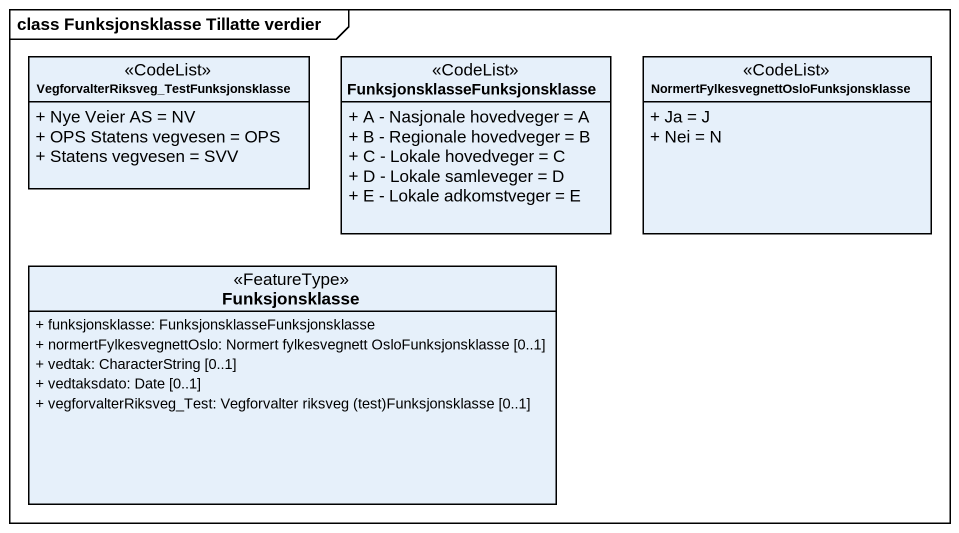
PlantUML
@startuml
mainframe class Funksjonsklasse Tillatte verdier
hide circle
hide empty members
skinparam classAttributeIconSize 0
class "VegforvalterRiksveg_TestFunksjonsklasse" as VegforvalterRiksveg <<CodeList>> {
  + Nye Veier AS = NV
  + OPS Statens vegvesen = OPS
  + Statens vegvesen = SVV
}
class "FunksjonsklasseFunksjonsklasse" as FunksjonsklasseFunksjonsklas <<CodeList>> {
  + A - Nasjonale hovedveger = A
  + B - Regionale hovedveger = B
  + C - Lokale hovedveger = C
  + D - Lokale samleveger = D
  + E - Lokale adkomstveger = E
}
class "NormertFylkesvegnettOsloFunksjonsklasse" as NormertFylkesvegnettOsloFunk <<CodeList>> {
  + Ja = J
  + Nei = N
}
class Funksjonsklasse <<FeatureType>> {
  + funksjonsklasse: FunksjonsklasseFunksjonsklasse
  + normertFylkesvegnettOslo: Normert fylkesvegnett OsloFunksjonsklasse [0..1]
  + vedtak: CharacterString [0..1]
  + vedtaksdato: Date [0..1]
  {field} + vegforvalterRiksveg_Test: Vegforvalter riksveg (test)Funksjonsklasse [0..1]
}
@enduml
